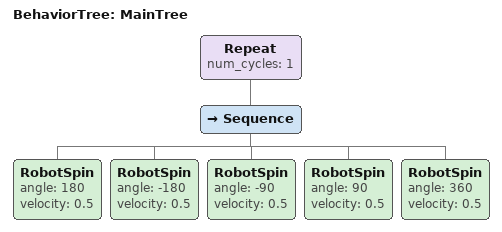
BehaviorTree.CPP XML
<root BTCPP_format="4" main_tree_to_execute = "MainTree">
    <BehaviorTree ID="MainTree">
        <Repeat num_cycles="1">
            <Sequence>
                <RobotSpin angle="180" velocity="0.5"/>
                <RobotSpin angle="-180" velocity="0.5"/>
                <RobotSpin angle="-90" velocity="0.5"/>
                <RobotSpin angle="90" velocity="0.5"/>
                <RobotSpin angle="360" velocity="0.5"/>
            </Sequence>
        </Repeat>
    </BehaviorTree>
</root>
